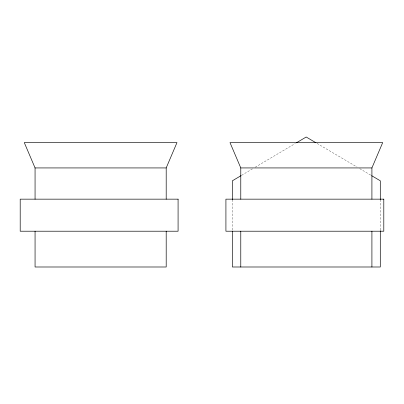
<?xml version="1.0" encoding="UTF-8"?>
<svg xmlns="http://www.w3.org/2000/svg" width="404" height="404" viewBox="0 0 404 404"><rect width="100%" height="100%" fill="white"/><g stroke="black" fill="none" stroke-linecap="round" stroke-linejoin="round"><path stroke-width="0.3" stroke-dasharray="2.02 1.52" d="M241.612 175.316L253.005 168.554M255.177 167.266L295.334 143.445M317.009 143.395L357.035 167.049M359.742 168.645L371.099 175.356M380.295 199.667L380.295 230.497M232.386 199.667L232.386 230.497"/><path stroke-width="0.61" d="M166.196 199.157L166.196 167.933L176.977 142.597L24.28 142.597L35.062 167.933L35.062 199.157M371.912 199.157L371.912 167.933L382.694 142.597L229.997 142.597L240.779 167.933L240.779 199.157M241.067 175.639L232.386 180.79L232.386 199.667M296.42 142.799L306.192 137.007L315.928 142.758M35.062 167.933L166.196 167.933M240.779 167.933L371.912 167.933M371.64 175.674L380.295 180.79L380.295 199.667M380.295 230.694L380.295 266.994L232.386 266.994L232.386 231.128M371.912 231.209L371.912 266.994M240.779 231.209L240.779 266.994M166.196 231.209L166.196 266.994L35.062 266.994L35.062 231.209M178.083 199.157L20.2 199.157L20.2 231.209L178.083 231.209L178.083 199.157M383.8 199.157L225.917 199.157L225.917 231.209L383.8 231.209L383.8 199.157"/></g></svg>
